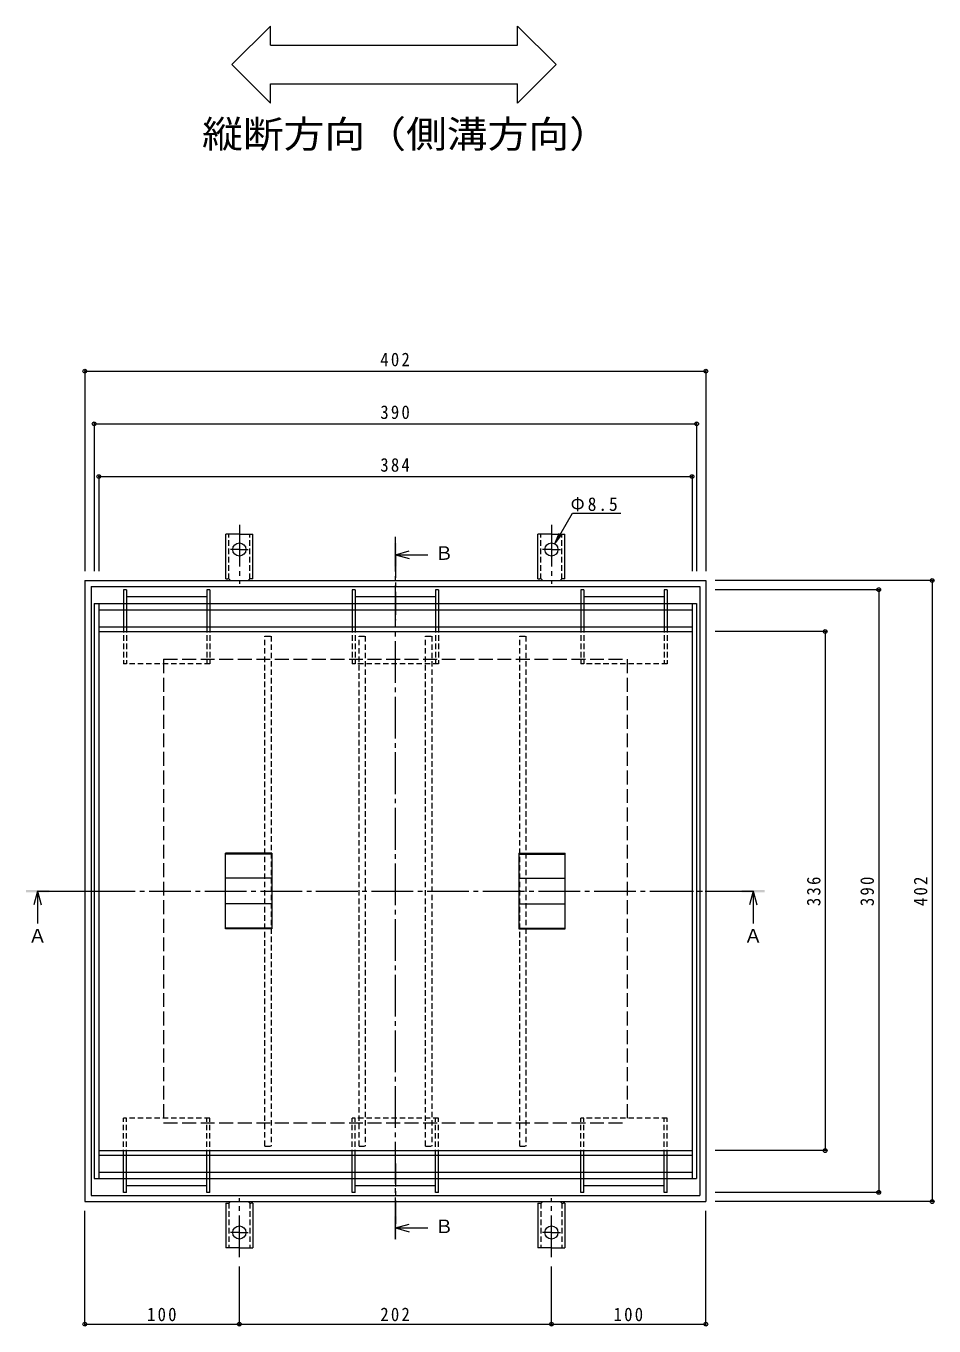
# Model space of a CAD drawing. Units: millimetres at full size, sheet at 1:3. Extents: x -940 to 1139, y -824 to 816.
# Drawn here: x -877 to -289, y -102 to 739 of the extents above; entities that cross this region are included whole.
import ezdxf
from ezdxf.enums import TextEntityAlignment as Align

# ---------------------------------------------------------------- set-up
doc = ezdxf.new("R2010")
doc.units = ezdxf.units.MM
doc.header["$LTSCALE"] = 3
doc.header["$PDMODE"] = 32
doc.header["$PDSIZE"] = 2.4
for name, pattern in [('CHAIN1', [8, 5, -1, 1, -1]), ('CHAIN2', [12, 9, -1, 1, -1]), ('DASHED1', [1.8, 1.2, -0.6]), ('DASHED3', [4, 3, -1])]:
    doc.linetypes.add(name, pattern=pattern)
for name, color, linetype, lineweight in [('3-0', 7, 'CHAIN2', 9), ('3-1', 2, 'Continuous', 9), ('3-2', 3, 'Continuous', 9), ('3-3', 4, 'Continuous', 9), ('3-4', 7, 'Continuous', 9), ('3-5', 7, 'Continuous', 9), ('3-9', 4, 'Continuous', 9), ('3-A', 6, 'Continuous', 9)]:
    doc.layers.add(name, color=color, linetype=linetype, lineweight=lineweight)
doc.styles.add('ＭＳ ゴシック', font='')
doc.styles.get('ＭＳ ゴシック').set_extended_font_data('MS Gothic')

msp = doc.modelspace()

# ---------------------------------------------------------------- linework, layer by layer
at = {"layer": '3-0'}
for p, q in [((-637.987, -45.58), (-637.987, 408.756)), ((-869.379, 179.657), (-406.195, 179.657))]:
    msp.add_line(p, q, dxfattribs=at)
at = {"layer": '3-1', "linetype": 'CHAIN2'}
for p, q in [((-738.987, 416.604), (-738.987, 378.492)), ((-536.987, 416.604), (-536.987, 378.492)), ((-738.987, 400.657), (-744.763, 400.657)), ((-738.987, 400.657), (-733.211, 400.657)), ((-536.987, 400.657), (-542.763, 400.657)), ((-536.987, 400.657), (-531.211, 400.657)), ((-738.987, -57.291), (-738.987, -19.178)), ((-536.987, -57.291), (-536.987, -19.178)), ((-738.987, -41.343), (-744.763, -41.343)), ((-738.987, -41.343), (-733.211, -41.343)), ((-536.987, -41.343), (-542.763, -41.343)), ((-536.987, -41.343), (-531.211, -41.343))]:
    msp.add_line(p, q, dxfattribs=at)
at = {"layer": '3-1'}
for p, q in [((-747.737, 381.657), (-747.737, 410.657)), ((-738.987, 410.657), (-747.737, 410.657)), ((-738.987, 410.657), (-730.237, 410.657)), ((-730.237, 381.657), (-730.237, 410.657)), ((-545.737, 381.657), (-545.737, 410.657)), ((-536.987, 410.657), (-545.737, 410.657)), ((-536.987, 410.657), (-528.237, 410.657)), ((-528.237, 381.657), (-528.237, 410.657)), ((-838.987, 380.657), (-838.987, -21.343)), ((-838.987, 380.657), (-436.987, 380.657)), ((-747.737, 381.657), (-746.487, 381.657)), ((-730.237, 381.657), (-731.487, 381.657)), ((-545.737, 381.657), (-544.487, 381.657)), ((-528.237, 381.657), (-529.487, 381.657)), ((-436.987, 380.657), (-436.987, -21.343)), ((-834.987, 376.657), (-834.987, -17.343)), ((-834.987, 376.657), (-440.987, 376.657)), ((-440.987, 376.657), (-440.987, -17.343)), ((-838.987, -21.343), (-436.987, -21.343)), ((-834.987, -17.343), (-440.987, -17.343)), ((-747.737, -22.343), (-747.737, -51.343)), ((-747.737, -22.343), (-746.487, -22.343)), ((-730.237, -22.343), (-731.487, -22.343)), ((-730.237, -22.343), (-730.237, -51.343)), ((-545.737, -22.343), (-545.737, -51.343)), ((-545.737, -22.343), (-544.487, -22.343)), ((-528.237, -22.343), (-529.487, -22.343)), ((-528.237, -22.343), (-528.237, -51.343)), ((-738.987, -51.343), (-747.737, -51.343)), ((-738.987, -51.343), (-730.237, -51.343)), ((-536.987, -51.343), (-545.737, -51.343)), ((-536.987, -51.343), (-528.237, -51.343))]:
    msp.add_line(p, q, dxfattribs=at)
at = {"layer": '3-1', "linetype": 'DASHED1'}
for p, q in [((-745.737, 381.511), (-745.737, 410.657)), ((-732.237, 381.511), (-732.237, 410.657)), ((-543.737, 381.511), (-543.737, 410.657)), ((-530.237, 381.511), (-530.237, 410.657)), ((-745.737, -22.197), (-745.737, -51.343)), ((-732.237, -22.197), (-732.237, -51.343)), ((-543.737, -22.197), (-543.737, -51.343)), ((-530.237, -22.197), (-530.237, -51.343))]:
    msp.add_line(p, q, dxfattribs=at)
at = {"layer": '3-1', "linetype": 'DASHED3'}
for p, q in [((-787.987, 329.657), (-787.987, 29.657)), ((-787.987, 329.657), (-487.987, 329.657)), ((-487.987, 329.657), (-487.987, 29.657)), ((-787.987, 29.657), (-487.987, 29.657))]:
    msp.add_line(p, q, dxfattribs=at)
at = {"layer": '3-1'}
for centre in [(-738.987, 400.657), (-536.987, 400.657), (-738.987, -41.343), (-536.987, -41.343)]:
    msp.add_circle(centre, 4.25, dxfattribs=at)
for centre, start, end in [((-746.487, 379.657), 30.00051, 90), ((-731.487, 379.657), 90, 149.99949), ((-544.487, 379.657), 30.00051, 90), ((-529.487, 379.657), 90, 149.99949), ((-746.487, -20.343), 270, 329.99949), ((-731.487, -20.343), 210.00051, 270), ((-544.487, -20.343), 270, 329.99949), ((-529.487, -20.343), 210.00051, 270)]:
    msp.add_arc(centre, 2, start, end, dxfattribs=at)
at = {"layer": '3-2'}
for p, q in [((-832.987, 365.657), (-832.987, -6.343)), ((-829.987, 365.657), (-829.987, -6.343)), ((-445.987, 365.657), (-445.987, -6.343)), ((-442.987, 365.657), (-442.987, -6.343)), ((-829.987, 350.657), (-445.987, 350.657)), ((-829.987, 347.657), (-445.987, 347.657)), ((-747.987, 155.202), (-747.987, 204.111)), ((-717.987, 204.111), (-747.987, 204.111)), ((-717.987, 203.611), (-747.987, 203.611)), ((-717.987, 204.111), (-717.987, 155.202)), ((-557.987, 204.111), (-557.987, 155.202)), ((-557.987, 204.111), (-527.987, 204.111)), ((-557.987, 203.611), (-527.987, 203.611)), ((-527.987, 155.202), (-527.987, 204.111)), ((-717.987, 188.023), (-747.987, 188.023)), ((-557.987, 188.023), (-527.987, 188.023)), ((-717.987, 171.291), (-747.987, 171.291)), ((-557.987, 171.291), (-527.987, 171.291)), ((-717.987, 155.702), (-747.987, 155.702)), ((-717.987, 155.202), (-747.987, 155.202)), ((-557.987, 155.702), (-527.987, 155.702)), ((-557.987, 155.202), (-527.987, 155.202)), ((-829.987, 11.657), (-445.987, 11.657)), ((-829.987, 8.657), (-445.987, 8.657))]:
    msp.add_line(p, q, dxfattribs=at)
at = {"layer": '3-3'}
for p, q in [((-811.987, 374.657), (-813.987, 374.657)), ((-813.987, 374.657), (-813.987, 365.657)), ((-811.987, 374.657), (-811.987, 365.657)), ((-811.987, 370.157), (-759.987, 370.157)), ((-757.987, 374.657), (-759.987, 374.657)), ((-759.987, 374.657), (-759.987, 365.657)), ((-757.987, 374.657), (-757.987, 365.657)), ((-663.987, 374.657), (-665.987, 374.657)), ((-665.987, 374.657), (-665.987, 365.657)), ((-663.987, 374.657), (-663.987, 365.657)), ((-663.987, 370.157), (-611.987, 370.157)), ((-609.987, 374.657), (-611.987, 374.657)), ((-611.987, 374.657), (-611.987, 365.657)), ((-609.987, 374.657), (-609.987, 365.657)), ((-515.987, 374.657), (-517.987, 374.657)), ((-517.987, 374.657), (-517.987, 365.657)), ((-515.987, 374.657), (-515.987, 365.657)), ((-515.987, 370.157), (-463.987, 370.157)), ((-461.987, 374.657), (-463.987, 374.657)), ((-463.987, 374.657), (-463.987, 365.657)), ((-461.987, 374.657), (-461.987, 365.657)), ((-813.987, 361.657), (-813.987, 350.657)), ((-811.987, 361.657), (-811.987, 350.657)), ((-759.987, 361.657), (-759.987, 350.657)), ((-757.987, 361.657), (-757.987, 350.657)), ((-665.987, 361.657), (-665.987, 350.657)), ((-663.987, 361.657), (-663.987, 350.657)), ((-611.987, 361.657), (-611.987, 350.657)), ((-609.987, 361.657), (-609.987, 350.657)), ((-517.987, 361.657), (-517.987, 350.657)), ((-515.987, 361.657), (-515.987, 350.657)), ((-463.987, 361.657), (-463.987, 350.657)), ((-461.987, 361.657), (-461.987, 350.657)), ((-813.987, -2.343), (-813.987, 8.657)), ((-811.987, -2.343), (-811.987, 8.657)), ((-759.987, -2.343), (-759.987, 8.657)), ((-757.987, -2.343), (-757.987, 8.657)), ((-665.987, -2.343), (-665.987, 8.657)), ((-663.987, -2.343), (-663.987, 8.657)), ((-611.987, -2.343), (-611.987, 8.657)), ((-609.987, -2.343), (-609.987, 8.657)), ((-517.987, -2.343), (-517.987, 8.657)), ((-515.987, -2.343), (-515.987, 8.657)), ((-463.987, -2.343), (-463.987, 8.657)), ((-461.987, -2.343), (-461.987, 8.657)), ((-813.987, -15.343), (-813.987, -6.343)), ((-811.987, -15.343), (-811.987, -6.343)), ((-759.987, -15.343), (-759.987, -6.343)), ((-757.987, -15.343), (-757.987, -6.343)), ((-665.987, -15.343), (-665.987, -6.343)), ((-663.987, -15.343), (-663.987, -6.343)), ((-611.987, -15.343), (-611.987, -6.343)), ((-609.987, -15.343), (-609.987, -6.343)), ((-517.987, -15.343), (-517.987, -6.343)), ((-515.987, -15.343), (-515.987, -6.343)), ((-463.987, -15.343), (-463.987, -6.343)), ((-461.987, -15.343), (-461.987, -6.343)), ((-811.987, -15.343), (-813.987, -15.343)), ((-811.987, -10.843), (-759.987, -10.843)), ((-757.987, -15.343), (-759.987, -15.343)), ((-663.987, -15.343), (-665.987, -15.343)), ((-663.987, -10.843), (-611.987, -10.843)), ((-609.987, -15.343), (-611.987, -15.343)), ((-515.987, -15.343), (-517.987, -15.343)), ((-515.987, -10.843), (-463.987, -10.843)), ((-461.987, -15.343), (-463.987, -15.343))]:
    msp.add_line(p, q, dxfattribs=at)
at = {"layer": '3-3', "linetype": 'DASHED1'}
for p, q in [((-813.987, 365.657), (-813.987, 361.657)), ((-811.987, 365.657), (-811.987, 361.657)), ((-759.987, 365.657), (-759.987, 361.657)), ((-757.987, 365.657), (-757.987, 361.657)), ((-665.987, 365.657), (-665.987, 361.657)), ((-663.987, 365.657), (-663.987, 361.657)), ((-611.987, 365.657), (-611.987, 361.657)), ((-609.987, 365.657), (-609.987, 361.657)), ((-517.987, 365.657), (-517.987, 361.657)), ((-515.987, 365.657), (-515.987, 361.657)), ((-463.987, 365.657), (-463.987, 361.657)), ((-461.987, 365.657), (-461.987, 361.657)), ((-813.987, 350.657), (-813.987, 326.657)), ((-811.987, 350.657), (-811.987, 326.657)), ((-759.987, 350.657), (-759.987, 326.657)), ((-757.987, 350.657), (-757.987, 326.657)), ((-665.987, 350.657), (-665.987, 326.657)), ((-663.987, 350.657), (-663.987, 326.657)), ((-611.987, 350.657), (-611.987, 326.657)), ((-609.987, 350.657), (-609.987, 326.657)), ((-517.987, 350.657), (-517.987, 326.657)), ((-515.987, 350.657), (-515.987, 326.657)), ((-463.987, 350.657), (-463.987, 326.657)), ((-461.987, 350.657), (-461.987, 326.657)), ((-757.987, 326.657), (-813.987, 326.657)), ((-609.987, 326.657), (-665.987, 326.657)), ((-461.987, 326.657), (-517.987, 326.657)), ((-813.987, 8.657), (-813.987, 32.657)), ((-757.987, 32.657), (-813.987, 32.657)), ((-811.987, 8.657), (-811.987, 32.657)), ((-759.987, 8.657), (-759.987, 32.657)), ((-757.987, 8.657), (-757.987, 32.657)), ((-665.987, 8.657), (-665.987, 32.657)), ((-609.987, 32.657), (-665.987, 32.657)), ((-663.987, 8.657), (-663.987, 32.657)), ((-611.987, 8.657), (-611.987, 32.657)), ((-609.987, 8.657), (-609.987, 32.657)), ((-517.987, 8.657), (-517.987, 32.657)), ((-461.987, 32.657), (-517.987, 32.657)), ((-515.987, 8.657), (-515.987, 32.657)), ((-463.987, 8.657), (-463.987, 32.657)), ((-461.987, 8.657), (-461.987, 32.657)), ((-813.987, -6.343), (-813.987, -2.343)), ((-811.987, -6.343), (-811.987, -2.343)), ((-759.987, -6.343), (-759.987, -2.343)), ((-757.987, -6.343), (-757.987, -2.343)), ((-665.987, -6.343), (-665.987, -2.343)), ((-663.987, -6.343), (-663.987, -2.343)), ((-611.987, -6.343), (-611.987, -2.343)), ((-609.987, -6.343), (-609.987, -2.343)), ((-517.987, -6.343), (-517.987, -2.343)), ((-515.987, -6.343), (-515.987, -2.343)), ((-463.987, -6.343), (-463.987, -2.343)), ((-461.987, -6.343), (-461.987, -2.343))]:
    msp.add_line(p, q, dxfattribs=at)
at = {"layer": '3-4'}
for p, q in [((-838.987, 517.021), (-838.987, 386.657)), ((-838.987, 516.121), (-436.987, 516.121)), ((-436.987, 517.021), (-436.987, 386.657)), ((-832.987, 482.901), (-832.987, 386.657)), ((-832.987, 482.001), (-442.987, 482.001)), ((-442.987, 482.901), (-442.987, 387.51)), ((-829.987, 448.781), (-829.987, 386.657)), ((-829.987, 447.881), (-445.987, 447.881)), ((-445.987, 448.781), (-445.987, 386.657)), ((-442.987, 387.51), (-442.987, 386.657)), ((-289.653, 380.657), (-430.987, 380.657)), ((-290.553, 380.657), (-290.553, -21.343)), ((-324.246, 374.657), (-430.987, 374.657)), ((-325.146, 374.657), (-325.146, -15.343)), ((-358.839, 347.657), (-430.987, 347.657)), ((-359.739, 347.657), (-359.739, 11.657)), ((-358.839, 11.657), (-430.987, 11.657)), ((-324.246, -15.343), (-430.987, -15.343)), ((-289.653, -21.343), (-430.987, -21.343)), ((-838.987, -101.52), (-838.987, -27.343)), ((-436.987, -101.52), (-436.987, -27.343)), ((-738.987, -101.52), (-738.987, -63.291)), ((-536.987, -101.52), (-536.987, -63.291)), ((-838.987, -100.62), (-738.987, -100.62)), ((-738.987, -100.62), (-536.987, -100.62)), ((-536.987, -100.62), (-436.987, -100.62))]:
    msp.add_line(p, q, dxfattribs=at)
for p in [(-838.987, 516.121), (-436.987, 516.121), (-832.987, 482.001), (-442.987, 482.001), (-829.987, 447.881), (-445.987, 447.881), (-290.553, 380.657), (-325.146, 374.657), (-359.739, 347.657), (-359.739, 11.657), (-325.146, -15.343), (-290.553, -21.343), (-838.987, -100.62), (-738.987, -100.62), (-536.987, -100.62), (-436.987, -100.62)]:
    msp.add_point(p, dxfattribs=at)
at = {"layer": '3-5'}
for p, q in [((-743.797, 714.427), (-718.797, 739.427)), ((-718.797, 726.927), (-718.797, 739.427)), ((-533.849, 714.427), (-558.849, 739.427)), ((-558.849, 726.927), (-558.849, 739.427)), ((-718.797, 726.927), (-558.849, 726.927)), ((-743.797, 714.427), (-718.797, 689.427)), ((-533.849, 714.427), (-558.849, 689.427)), ((-718.797, 689.427), (-718.797, 701.927)), ((-718.797, 701.927), (-558.849, 701.927)), ((-558.849, 689.427), (-558.849, 701.927)), ((-534.862, 404.337), (-523.387, 424.211)), ((-523.387, 424.211), (-491.96, 424.211)), ((-534.862, 404.337), (-531.992, 411.267)), ((-534.862, 404.337), (-530.296, 410.288))]:
    msp.add_line(p, q, dxfattribs=at)
at = {"layer": '3-5', "color": 4}
for p, q in [((-638.003, 397.302), (-629.003, 399.702)), ((-638.003, 397.302), (-617.003, 397.302)), ((-638.003, 397.302), (-629.003, 394.902)), ((-869.579, 179.657), (-871.979, 170.657)), ((-869.579, 179.657), (-869.579, 158.657)), ((-869.579, 179.657), (-867.179, 170.657)), ((-406.395, 179.657), (-408.795, 170.657)), ((-406.395, 179.657), (-406.395, 158.657)), ((-406.395, 179.657), (-403.995, 170.657)), ((-638.003, -38.381), (-629.003, -35.981)), ((-638.003, -38.381), (-629.003, -40.781)), ((-638.003, -38.381), (-617.003, -38.381))]:
    msp.add_line(p, q, dxfattribs=at)
at = {"layer": '3-5', "color": 4, "linetype": 'CHAIN1'}
for p, q in [((-638.003, 397.302), (-638.003, 355.019)), ((-869.579, 179.657), (-814.427, 179.657)), ((-460.092, 179.657), (-406.395, 179.657)), ((-638.003, 3.395), (-638.003, -38.381))]:
    msp.add_line(p, q, dxfattribs=at)
at = {"layer": '3-5', "color": 4}
for points in [[(-638.753, 389.802), (-637.253, 389.802), (-638.753, 404.802), (-637.253, 404.802)], [(-877.079, 178.907), (-862.079, 178.907), (-877.079, 180.407), (-862.079, 180.407)], [(-413.895, 178.907), (-398.895, 178.907), (-413.895, 180.407), (-398.895, 180.407)], [(-638.753, -45.881), (-637.253, -45.881), (-638.753, -30.881), (-637.253, -30.881)]]:
    msp.add_solid(points, dxfattribs=at)
at = {"layer": '3-9', "color": 5, "linetype": 'DASHED1', "lineweight": 5}
for p, q in [((-722.487, 344.657), (-718.487, 344.657)), ((-722.487, 14.657), (-722.487, 344.657)), ((-718.487, 344.657), (-718.487, 14.657)), ((-661.487, 14.657), (-661.487, 344.657)), ((-618.487, 14.657), (-618.487, 344.657)), ((-557.487, 14.657), (-557.487, 344.657)), ((-722.487, 14.657), (-718.487, 14.657)), ((-661.487, 14.657), (-657.487, 14.657)), ((-618.487, 14.657), (-614.487, 14.657)), ((-557.487, 14.657), (-553.487, 14.657))]:
    msp.add_line(p, q, dxfattribs=at)
for points in [[(-661.487, 344.657), (-657.487, 344.657), (-657.487, 14.657)], [(-618.487, 344.657), (-614.487, 344.657), (-614.487, 14.657)], [(-557.487, 344.657), (-553.487, 344.657), (-553.487, 14.657)]]:
    msp.add_lwpolyline(points, dxfattribs=at)
at = {"layer": '3-A'}
for p, q in [((-832.987, 365.657), (-442.987, 365.657)), ((-829.987, 361.657), (-445.987, 361.657)), ((-832.987, -6.343), (-442.987, -6.343)), ((-829.987, -2.343), (-445.987, -2.343))]:
    msp.add_line(p, q, dxfattribs=at)

# ---------------------------------------------------------------- texts
at = {"layer": '3-4', "color": 2, "char_height": 8.798, "attachment_point": 7, "style": 'ＭＳ ゴシック'}
for s, insert in [('\\T1.27;\\W0.9;402', (-647.737, 519.121)), ('\\T1.27;\\W0.9;390', (-647.737, 485.001)), ('\\T1.27;\\W0.9;384', (-647.737, 450.881)), ('\\T1.27;\\W0.9;100', (-798.737, -98.82)), ('\\T1.27;\\W0.9;202', (-647.737, -98.82)), ('\\T1.27;\\W0.9;100', (-496.737, -98.82))]:
    msp.add_mtext(s, dxfattribs=dict(at, insert=insert))
at = {"layer": '3-4', "color": 2, "char_height": 8.798, "attachment_point": 7, "rotation": 90, "style": 'ＭＳ ゴシック'}
for s, insert in [('\\T1.27;\\W0.9;336', (-362.739, 169.907)), ('\\T1.27;\\W0.9;390', (-328.146, 169.907)), ('\\T1.27;\\W0.9;402', (-293.553, 169.907))]:
    msp.add_mtext(s, dxfattribs=dict(at, insert=insert))
at = {"layer": '3-5', "color": 6, "style": 'ＭＳ ゴシック', "width": 1.1}
msp.add_text('縦断方向（側溝方向）', height=17.6, dxfattribs=at).set_placement((-763.121, 655.388), align=Align.BOTTOM_LEFT)
at = {"layer": '3-5', "color": 2, "style": 'ＭＳ ゴシック'}
for s, p in [('Ｂ', (-612.503, 391.302)), ('Ａ', (-875.579, 143.657)), ('Ａ', (-412.395, 143.657)), ('Ｂ', (-612.503, -44.381))]:
    msp.add_text(s, height=8.798, dxfattribs=at).set_placement(p, align=Align.BOTTOM_LEFT)
at = {"layer": '3-5', "color": 2, "insert": (-524.581, 425.356), "char_height": 8.798, "attachment_point": 7, "style": 'ＭＳ ゴシック'}
msp.add_mtext('\\T1.21;\\W0.95;Φ8.5', dxfattribs=at)

doc.saveas('drawing.dxf')
